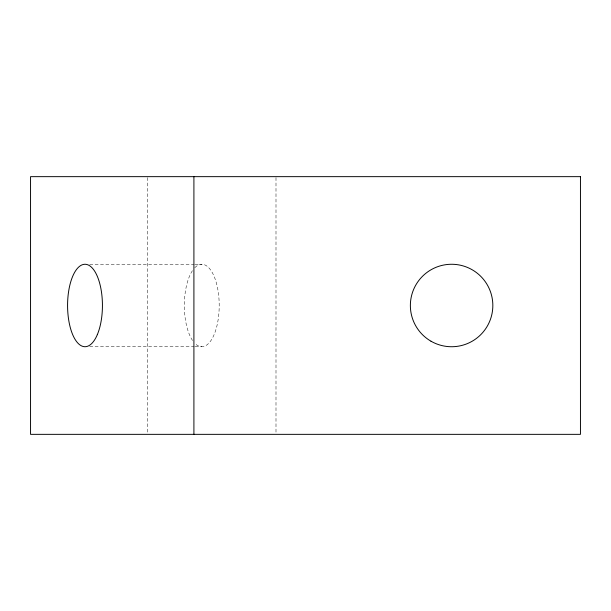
<?xml version="1.0" encoding="UTF-8"?>
<svg xmlns="http://www.w3.org/2000/svg" width="611" height="611" viewBox="0 0 611 611"><rect width="100%" height="100%" fill="white"/><g stroke="black" fill="none" stroke-linecap="round" stroke-linejoin="round"><path stroke-width="0.46" stroke-dasharray="3.06 2.29" d="M89.748 264.273L194.183 264.273M195.13 264.273L201.775 264.273M89.748 346.727L194.183 346.727M195.13 346.727L201.775 346.727M275.996 177.61L275.996 433.39M147.327 177.61L147.327 434.345M194.81 267.71A41.227 17.429 90 0 1 219.204 305.5A41.227 17.429 90 0 1 194.81 343.29M192.58 340.518A41.227 17.429 90 0 1 192.58 270.482"/><path stroke-width="0.92" d="M193.908 176.655L193.908 434.345M580.45 176.655L30.55 176.655L30.55 434.345L580.45 434.345L580.45 176.655M430.984 341.205A41.227 41.227 0 0 0 492.833 305.5A41.227 41.227 0 0 0 430.984 269.795A41.227 41.227 0 0 0 430.984 341.205M97.325 334.652A41.227 17.429 -90 0 0 89.512 265.67A41.227 17.429 -90 0 0 68.172 316.17A41.227 17.429 -90 0 0 97.325 334.652"/></g></svg>
